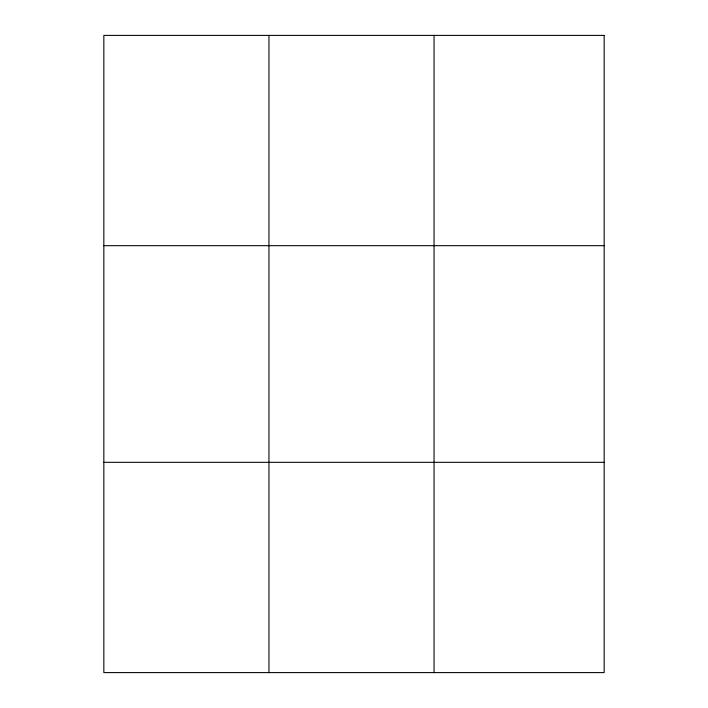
<?xml version="1.0" encoding="UTF-8"?>
<svg xmlns="http://www.w3.org/2000/svg" width="708" height="708" viewBox="0 0 708 708"><rect width="100%" height="100%" fill="white"/><g stroke="black" fill="none" stroke-linecap="round" stroke-linejoin="round"><path stroke-width="1.06" d="M268.943 672.6L268.943 35.4M434.048 672.6L434.048 35.4M103.837 245.676L604.163 245.676M103.837 462.324L604.163 462.324M604.163 35.4L604.163 672.6L103.837 672.6L103.837 35.4L604.163 35.4"/></g></svg>
